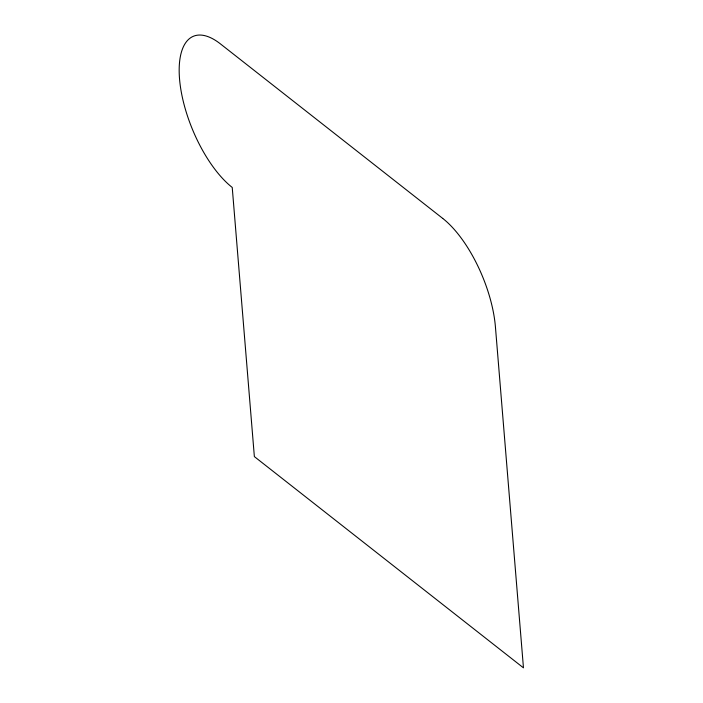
<?xml version="1.0" encoding="UTF-8"?>
<svg xmlns="http://www.w3.org/2000/svg" width="703" height="703" viewBox="0 0 703 703"><rect width="100%" height="100%" fill="white"/><g stroke="black" fill="none" stroke-linecap="round" stroke-linejoin="round"><path stroke-width="1.05" d="M442.732 218.413L220.434 43.902A85.968 36.547 67.5 0 0 179.537 78.938A85.968 36.547 67.5 0 0 232.236 187.446L254.363 456.599L523.463 667.85L495.43 326.93A85.968 36.547 67.5 0 0 442.732 218.413"/></g></svg>
